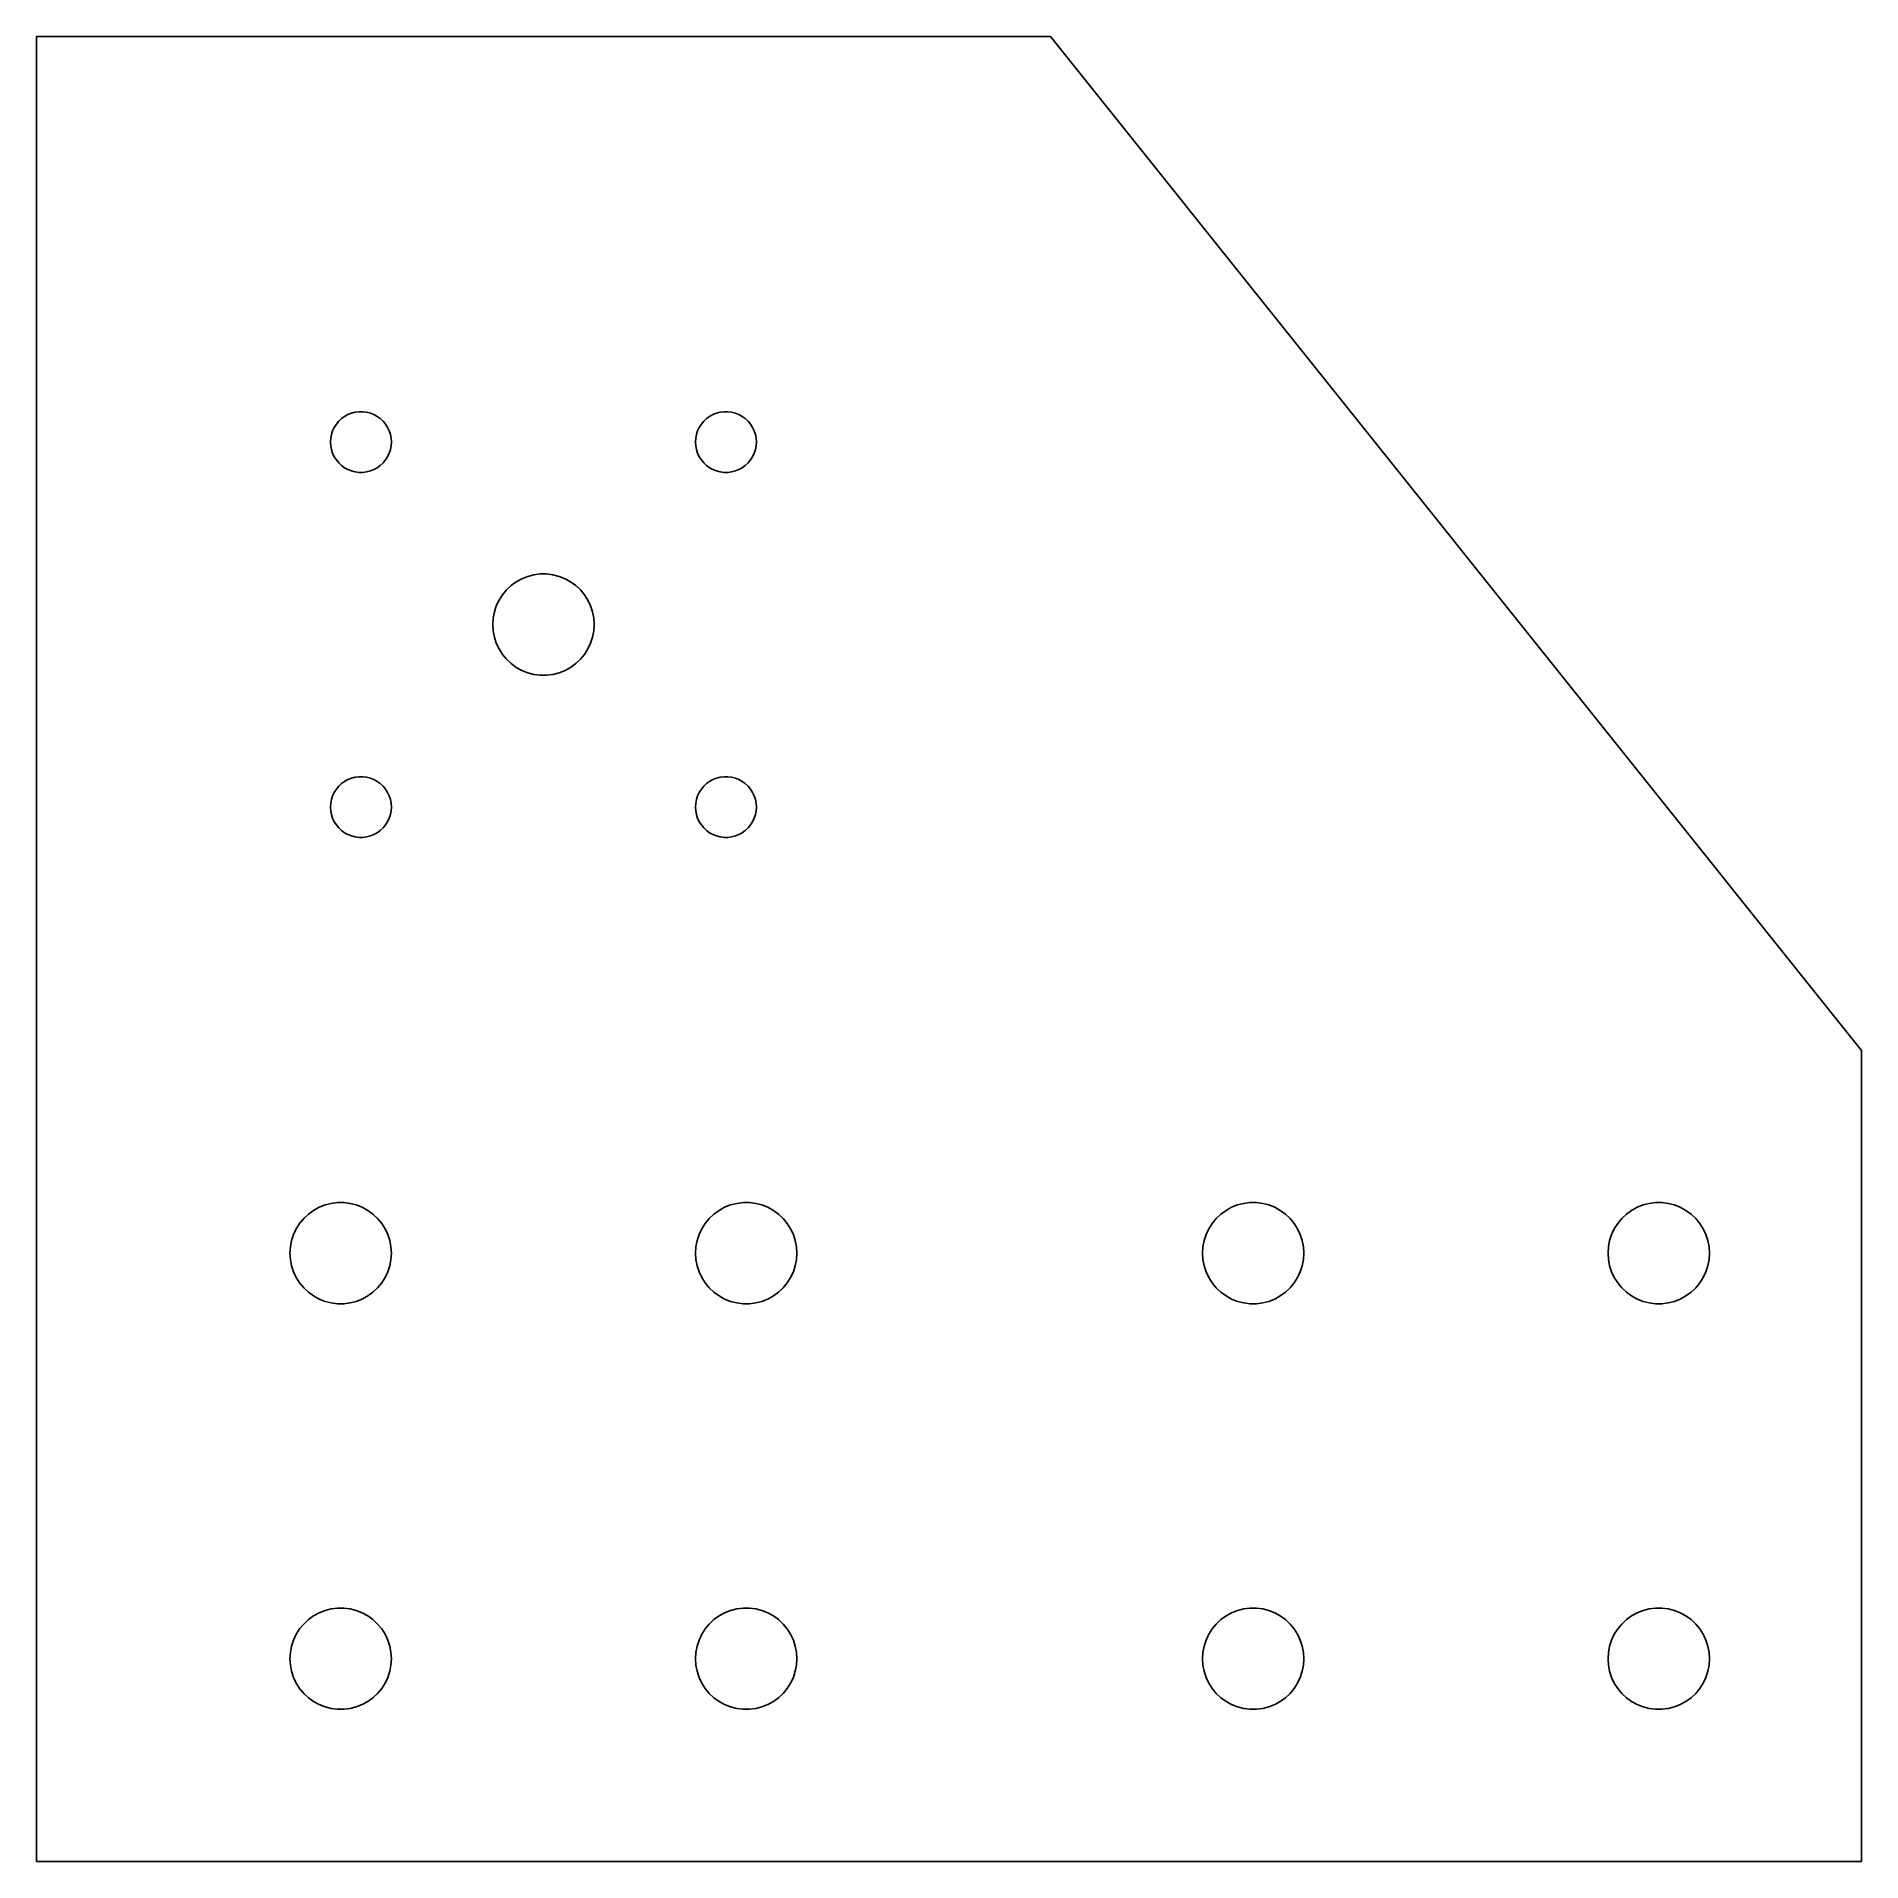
# Model space of a CAD drawing. Header units: metres. Extents: x 0 to 90, y 0 to 90.
import ezdxf

# ---------------------------------------------------------------- set-up
doc = ezdxf.new("R2010")
doc.units = ezdxf.units.M

msp = doc.modelspace()

# ---------------------------------------------------------------- linework, layer by layer
for p, q in [((50, 90), (0, 90)), ((0, 90), (0, 0)), ((90, 40), (50, 90)), ((14.9066, 71.0268), (15.0439, 71.1558)), ((15.0439, 71.1558), (15.1963, 71.2665)), ((15.1963, 71.2665), (15.3613, 71.3572)), ((15.3613, 71.3572), (15.5365, 71.4266)), ((15.5365, 71.4266), (15.7189, 71.4734)), ((15.7189, 71.4734), (15.9058, 71.497)), ((15.9058, 71.497), (16.0942, 71.497)), ((16.0942, 71.497), (16.2811, 71.4734)), ((16.2811, 71.4734), (16.4635, 71.4266)), ((16.4635, 71.4266), (16.6387, 71.3572)), ((16.6387, 71.3572), (16.8037, 71.2665)), ((16.8037, 71.2665), (16.9561, 71.1558)), ((16.9561, 71.1558), (17.0935, 71.0268)), ((32.9065, 71.0268), (33.0439, 71.1558)), ((33.0439, 71.1558), (33.1963, 71.2665)), ((33.1963, 71.2665), (33.3613, 71.3572)), ((33.3613, 71.3572), (33.5365, 71.4266)), ((33.5365, 71.4266), (33.7189, 71.4734)), ((33.7189, 71.4734), (33.9058, 71.497)), ((33.9058, 71.497), (34.0942, 71.497)), ((34.0942, 71.497), (34.2811, 71.4734)), ((34.2811, 71.4734), (34.4635, 71.4266)), ((34.4635, 71.4266), (34.6387, 71.3572)), ((34.6387, 71.3572), (34.8037, 71.2665)), ((34.8037, 71.2665), (34.9561, 71.1558)), ((34.9561, 71.1558), (35.0934, 71.0268)), ((14.5118, 70.188), (14.5471, 70.373)), ((14.5471, 70.373), (14.6053, 70.5522)), ((14.6053, 70.5522), (14.6855, 70.7226)), ((14.6855, 70.7226), (14.7865, 70.8817)), ((14.7865, 70.8817), (14.9066, 71.0268)), ((17.0935, 71.0268), (17.2135, 70.8817)), ((17.2135, 70.8817), (17.3145, 70.7226)), ((17.3145, 70.7226), (17.3947, 70.5522)), ((17.3947, 70.5522), (17.4529, 70.373)), ((17.4529, 70.373), (17.4882, 70.188)), ((32.5118, 70.188), (32.5471, 70.373)), ((32.5471, 70.373), (32.6053, 70.5522)), ((32.6053, 70.5522), (32.6855, 70.7226)), ((32.6855, 70.7226), (32.7865, 70.8817)), ((32.7865, 70.8817), (32.9065, 71.0268)), ((35.0934, 71.0268), (35.2135, 70.8817)), ((35.2135, 70.8817), (35.3145, 70.7226)), ((35.3145, 70.7226), (35.3947, 70.5522)), ((35.3947, 70.5522), (35.4529, 70.373)), ((35.4529, 70.373), (35.4882, 70.188)), ((14.5, 70), (14.5118, 70.188)), ((14.5118, 69.812), (14.5, 70)), ((14.5471, 69.627), (14.5118, 69.812)), ((14.6053, 69.4478), (14.5471, 69.627)), ((14.6855, 69.2774), (14.6053, 69.4478)), ((17.3947, 69.4478), (17.3145, 69.2774)), ((17.4529, 69.627), (17.3947, 69.4478)), ((17.4882, 69.812), (17.4529, 69.627)), ((17.4882, 70.188), (17.5, 70)), ((17.5, 70), (17.4882, 69.812)), ((32.5, 70), (32.5118, 70.188)), ((32.5118, 69.812), (32.5, 70)), ((32.5471, 69.627), (32.5118, 69.812)), ((32.6053, 69.4478), (32.5471, 69.627)), ((32.6855, 69.2774), (32.6053, 69.4478)), ((35.3947, 69.4478), (35.3145, 69.2774)), ((35.4529, 69.627), (35.3947, 69.4478)), ((35.4882, 69.812), (35.4529, 69.627)), ((35.4882, 70.188), (35.5, 70)), ((35.5, 70), (35.4882, 69.812)), ((14.7865, 69.1183), (14.6855, 69.2774)), ((14.9066, 68.9732), (14.7865, 69.1183)), ((15.0439, 68.8442), (14.9066, 68.9732)), ((15.1963, 68.7335), (15.0439, 68.8442)), ((15.3613, 68.6427), (15.1963, 68.7335)), ((15.5365, 68.5734), (15.3613, 68.6427)), ((15.7189, 68.5266), (15.5365, 68.5734)), ((15.9058, 68.5029), (15.7189, 68.5266)), ((16.0942, 68.5029), (15.9058, 68.5029)), ((16.2811, 68.5266), (16.0942, 68.5029)), ((16.4635, 68.5734), (16.2811, 68.5266)), ((16.6387, 68.6427), (16.4635, 68.5734)), ((16.8037, 68.7335), (16.6387, 68.6427)), ((16.9561, 68.8442), (16.8037, 68.7335)), ((17.0935, 68.9732), (16.9561, 68.8442)), ((17.2135, 69.1183), (17.0935, 68.9732)), ((17.3145, 69.2774), (17.2135, 69.1183)), ((32.7865, 69.1183), (32.6855, 69.2774)), ((32.9065, 68.9732), (32.7865, 69.1183)), ((33.0439, 68.8442), (32.9065, 68.9732)), ((33.1963, 68.7335), (33.0439, 68.8442)), ((33.3613, 68.6427), (33.1963, 68.7335)), ((33.5365, 68.5734), (33.3613, 68.6427)), ((33.7189, 68.5266), (33.5365, 68.5734)), ((33.9058, 68.5029), (33.7189, 68.5266)), ((34.0942, 68.5029), (33.9058, 68.5029)), ((34.2811, 68.5266), (34.0942, 68.5029)), ((34.4635, 68.5734), (34.2811, 68.5266)), ((34.6387, 68.6427), (34.4635, 68.5734)), ((34.8037, 68.7335), (34.6387, 68.6427)), ((34.9561, 68.8442), (34.8037, 68.7335)), ((35.0934, 68.9732), (34.9561, 68.8442)), ((35.2135, 69.1183), (35.0934, 68.9732)), ((35.3145, 69.2774), (35.2135, 69.1183)), ((23.4064, 62.9263), (23.6604, 63.1108)), ((23.6604, 63.1108), (23.9356, 63.2621)), ((23.9356, 63.2621), (24.2275, 63.3776)), ((24.2275, 63.3776), (24.5316, 63.4557)), ((24.5316, 63.4557), (24.843, 63.4951)), ((24.843, 63.4951), (25.157, 63.4951)), ((25.157, 63.4951), (25.4684, 63.4557)), ((25.4684, 63.4557), (25.7725, 63.3776)), ((25.7725, 63.3776), (26.0644, 63.2621)), ((26.0644, 63.2621), (26.3396, 63.1108)), ((26.3396, 63.1108), (26.5936, 62.9263)), ((22.6756, 61.9203), (22.8092, 62.2044)), ((22.8092, 62.2044), (22.9775, 62.4695)), ((22.9775, 62.4695), (23.1776, 62.7114)), ((23.1776, 62.7114), (23.4064, 62.9263)), ((26.5936, 62.9263), (26.8224, 62.7114)), ((26.8224, 62.7114), (27.0225, 62.4695)), ((27.0225, 62.4695), (27.1908, 62.2044)), ((27.1908, 62.2044), (27.3244, 61.9203)), ((22.5, 61), (22.5197, 61.3133)), ((22.5197, 61.3133), (22.5786, 61.6217)), ((22.5786, 61.6217), (22.6756, 61.9203)), ((27.3244, 61.9203), (27.4214, 61.6217)), ((27.4214, 61.6217), (27.4803, 61.3133)), ((27.4803, 61.3133), (27.5, 61)), ((22.5197, 60.6867), (22.5, 61)), ((22.5786, 60.3783), (22.5197, 60.6867)), ((22.6756, 60.0797), (22.5786, 60.3783)), ((27.4214, 60.3783), (27.3244, 60.0797)), ((27.4803, 60.6867), (27.4214, 60.3783)), ((27.5, 61), (27.4803, 60.6867)), ((22.8092, 59.7956), (22.6756, 60.0797)), ((22.9775, 59.5305), (22.8092, 59.7956)), ((23.1776, 59.2886), (22.9775, 59.5305)), ((27.0225, 59.5305), (26.8224, 59.2886)), ((27.1908, 59.7956), (27.0225, 59.5305)), ((27.3244, 60.0797), (27.1908, 59.7956)), ((23.4064, 59.0737), (23.1776, 59.2886)), ((23.6604, 58.8892), (23.4064, 59.0737)), ((23.9356, 58.7379), (23.6604, 58.8892)), ((24.2275, 58.6224), (23.9356, 58.7379)), ((24.5316, 58.5443), (24.2275, 58.6224)), ((24.843, 58.5049), (24.5316, 58.5443)), ((25.157, 58.5049), (24.843, 58.5049)), ((25.4684, 58.5443), (25.157, 58.5049)), ((25.7725, 58.6224), (25.4684, 58.5443)), ((26.0644, 58.7379), (25.7725, 58.6224)), ((26.3396, 58.8892), (26.0644, 58.7379)), ((26.5936, 59.0737), (26.3396, 58.8892)), ((26.8224, 59.2886), (26.5936, 59.0737)), ((14.9066, 53.0268), (15.0439, 53.1558)), ((15.0439, 53.1558), (15.1963, 53.2665)), ((15.1963, 53.2665), (15.3613, 53.3573)), ((15.3613, 53.3573), (15.5365, 53.4266)), ((15.5365, 53.4266), (15.7189, 53.4734)), ((15.7189, 53.4734), (15.9058, 53.4971)), ((15.9058, 53.4971), (16.0942, 53.4971)), ((16.0942, 53.4971), (16.2811, 53.4734)), ((16.2811, 53.4734), (16.4635, 53.4266)), ((16.4635, 53.4266), (16.6387, 53.3573)), ((16.6387, 53.3573), (16.8037, 53.2665)), ((16.8037, 53.2665), (16.9561, 53.1558)), ((16.9561, 53.1558), (17.0935, 53.0268)), ((32.9065, 53.0268), (33.0439, 53.1558)), ((33.0439, 53.1558), (33.1963, 53.2665)), ((33.1963, 53.2665), (33.3613, 53.3573)), ((33.3613, 53.3573), (33.5365, 53.4266)), ((33.5365, 53.4266), (33.7189, 53.4734)), ((33.7189, 53.4734), (33.9058, 53.4971)), ((33.9058, 53.4971), (34.0942, 53.4971)), ((34.0942, 53.4971), (34.2811, 53.4734)), ((34.2811, 53.4734), (34.4635, 53.4266)), ((34.4635, 53.4266), (34.6387, 53.3573)), ((34.6387, 53.3573), (34.8037, 53.2665)), ((34.8037, 53.2665), (34.9561, 53.1558)), ((34.9561, 53.1558), (35.0934, 53.0268)), ((14.5118, 52.188), (14.5471, 52.373)), ((14.5471, 52.373), (14.6053, 52.5522)), ((14.6053, 52.5522), (14.6855, 52.7226)), ((14.6855, 52.7226), (14.7865, 52.8817)), ((14.7865, 52.8817), (14.9066, 53.0268)), ((17.0935, 53.0268), (17.2135, 52.8817)), ((17.2135, 52.8817), (17.3145, 52.7226)), ((17.3145, 52.7226), (17.3947, 52.5522)), ((17.3947, 52.5522), (17.4529, 52.373)), ((17.4529, 52.373), (17.4882, 52.188)), ((32.5118, 52.188), (32.5471, 52.373)), ((32.5471, 52.373), (32.6053, 52.5522)), ((32.6053, 52.5522), (32.6855, 52.7226)), ((32.6855, 52.7226), (32.7865, 52.8817)), ((32.7865, 52.8817), (32.9065, 53.0268)), ((35.0934, 53.0268), (35.2135, 52.8817)), ((35.2135, 52.8817), (35.3145, 52.7226)), ((35.3145, 52.7226), (35.3947, 52.5522)), ((35.3947, 52.5522), (35.4529, 52.373)), ((35.4529, 52.373), (35.4882, 52.188)), ((14.5, 52), (14.5118, 52.188)), ((14.5118, 51.812), (14.5, 52)), ((14.5471, 51.627), (14.5118, 51.812)), ((14.6053, 51.4478), (14.5471, 51.627)), ((14.6855, 51.2774), (14.6053, 51.4478)), ((17.3947, 51.4478), (17.3145, 51.2774)), ((17.4529, 51.627), (17.3947, 51.4478)), ((17.4882, 51.812), (17.4529, 51.627)), ((17.4882, 52.188), (17.5, 52)), ((17.5, 52), (17.4882, 51.812)), ((32.5, 52), (32.5118, 52.188)), ((32.5118, 51.812), (32.5, 52)), ((32.5471, 51.627), (32.5118, 51.812)), ((32.6053, 51.4478), (32.5471, 51.627)), ((32.6855, 51.2774), (32.6053, 51.4478)), ((35.3947, 51.4478), (35.3145, 51.2774)), ((35.4529, 51.627), (35.3947, 51.4478)), ((35.4882, 51.812), (35.4529, 51.627)), ((35.4882, 52.188), (35.5, 52)), ((35.5, 52), (35.4882, 51.812)), ((14.7865, 51.1183), (14.6855, 51.2774)), ((14.9066, 50.9732), (14.7865, 51.1183)), ((15.0439, 50.8442), (14.9066, 50.9732)), ((15.1963, 50.7335), (15.0439, 50.8442)), ((15.3613, 50.6428), (15.1963, 50.7335)), ((15.5365, 50.5734), (15.3613, 50.6428)), ((15.7189, 50.5266), (15.5365, 50.5734)), ((15.9058, 50.503), (15.7189, 50.5266)), ((16.0942, 50.503), (15.9058, 50.503)), ((16.2811, 50.5266), (16.0942, 50.503)), ((16.4635, 50.5734), (16.2811, 50.5266)), ((16.6387, 50.6428), (16.4635, 50.5734)), ((16.8037, 50.7335), (16.6387, 50.6428)), ((16.9561, 50.8442), (16.8037, 50.7335)), ((17.0935, 50.9732), (16.9561, 50.8442)), ((17.2135, 51.1183), (17.0935, 50.9732)), ((17.3145, 51.2774), (17.2135, 51.1183)), ((32.7865, 51.1183), (32.6855, 51.2774)), ((32.9065, 50.9732), (32.7865, 51.1183)), ((33.0439, 50.8442), (32.9065, 50.9732)), ((33.1963, 50.7335), (33.0439, 50.8442)), ((33.3613, 50.6428), (33.1963, 50.7335)), ((33.5365, 50.5734), (33.3613, 50.6428)), ((33.7189, 50.5266), (33.5365, 50.5734)), ((33.9058, 50.503), (33.7189, 50.5266)), ((34.0942, 50.503), (33.9058, 50.503)), ((34.2811, 50.5266), (34.0942, 50.503)), ((34.4635, 50.5734), (34.2811, 50.5266)), ((34.6387, 50.6428), (34.4635, 50.5734)), ((34.8037, 50.7335), (34.6387, 50.6428)), ((34.9561, 50.8442), (34.8037, 50.7335)), ((35.0934, 50.9732), (34.9561, 50.8442)), ((35.2135, 51.1183), (35.0934, 50.9732)), ((35.3145, 51.2774), (35.2135, 51.1183)), ((90, 0), (90, 40)), ((14.2275, 32.3776), (14.5316, 32.4557)), ((14.5316, 32.4557), (14.843, 32.4951)), ((14.843, 32.4951), (15.157, 32.4951)), ((15.157, 32.4951), (15.4685, 32.4557)), ((15.4685, 32.4557), (15.7726, 32.3776)), ((34.2274, 32.3776), (34.5315, 32.4557)), ((34.5315, 32.4557), (34.843, 32.4951)), ((34.843, 32.4951), (35.157, 32.4951)), ((35.157, 32.4951), (35.4684, 32.4557)), ((35.4684, 32.4557), (35.7725, 32.3776)), ((59.2275, 32.3776), (59.5316, 32.4557)), ((59.5316, 32.4557), (59.843, 32.4951)), ((59.843, 32.4951), (60.157, 32.4951)), ((60.157, 32.4951), (60.4685, 32.4557)), ((60.4685, 32.4557), (60.7726, 32.3776)), ((79.2274, 32.3776), (79.5315, 32.4557)), ((79.5315, 32.4557), (79.843, 32.4951)), ((79.843, 32.4951), (80.157, 32.4951)), ((80.157, 32.4951), (80.4684, 32.4557)), ((80.4684, 32.4557), (80.7725, 32.3776)), ((12.9775, 31.4695), (13.1776, 31.7114)), ((13.1776, 31.7114), (13.4064, 31.9263)), ((13.4064, 31.9263), (13.6604, 32.1108)), ((13.6604, 32.1108), (13.9356, 32.2621)), ((13.9356, 32.2621), (14.2275, 32.3776)), ((15.7726, 32.3776), (16.0645, 32.2621)), ((16.0645, 32.2621), (16.3396, 32.1108)), ((16.3396, 32.1108), (16.5936, 31.9263)), ((16.5936, 31.9263), (16.8224, 31.7114)), ((16.8224, 31.7114), (17.0226, 31.4695)), ((32.9774, 31.4695), (33.1776, 31.7114)), ((33.1776, 31.7114), (33.4064, 31.9263)), ((33.4064, 31.9263), (33.6604, 32.1108)), ((33.6604, 32.1108), (33.9355, 32.2621)), ((33.9355, 32.2621), (34.2274, 32.3776)), ((35.7725, 32.3776), (36.0644, 32.2621)), ((36.0644, 32.2621), (36.3396, 32.1108)), ((36.3396, 32.1108), (36.5936, 31.9263)), ((36.5936, 31.9263), (36.8224, 31.7114)), ((36.8224, 31.7114), (37.0225, 31.4695)), ((57.9775, 31.4695), (58.1776, 31.7114)), ((58.1776, 31.7114), (58.4064, 31.9263)), ((58.4064, 31.9263), (58.6604, 32.1108)), ((58.6604, 32.1108), (58.9356, 32.2621)), ((58.9356, 32.2621), (59.2275, 32.3776)), ((60.7726, 32.3776), (61.0645, 32.2621)), ((61.0645, 32.2621), (61.3396, 32.1108)), ((61.3396, 32.1108), (61.5936, 31.9263)), ((61.5936, 31.9263), (61.8224, 31.7114)), ((61.8224, 31.7114), (62.0226, 31.4695)), ((77.9774, 31.4695), (78.1776, 31.7114)), ((78.1776, 31.7114), (78.4064, 31.9263)), ((78.4064, 31.9263), (78.6604, 32.1108)), ((78.6604, 32.1108), (78.9355, 32.2621)), ((78.9355, 32.2621), (79.2274, 32.3776)), ((80.7725, 32.3776), (81.0644, 32.2621)), ((81.0644, 32.2621), (81.3396, 32.1108)), ((81.3396, 32.1108), (81.5936, 31.9263)), ((81.5936, 31.9263), (81.8224, 31.7114)), ((81.8224, 31.7114), (82.0225, 31.4695)), ((12.5197, 30.3133), (12.5786, 30.6217)), ((12.5786, 30.6217), (12.6756, 30.9203)), ((12.6756, 30.9203), (12.8092, 31.2044)), ((12.8092, 31.2044), (12.9775, 31.4695)), ((17.0226, 31.4695), (17.1908, 31.2044)), ((17.1908, 31.2044), (17.3244, 30.9203)), ((17.3244, 30.9203), (17.4215, 30.6217)), ((17.4215, 30.6217), (17.4803, 30.3133)), ((32.5197, 30.3133), (32.5785, 30.6217)), ((32.5785, 30.6217), (32.6756, 30.9203)), ((32.6756, 30.9203), (32.8092, 31.2044)), ((32.8092, 31.2044), (32.9774, 31.4695)), ((37.0225, 31.4695), (37.1908, 31.2044)), ((37.1908, 31.2044), (37.3244, 30.9203)), ((37.3244, 30.9203), (37.4214, 30.6217)), ((37.4214, 30.6217), (37.4803, 30.3133)), ((57.5197, 30.3133), (57.5786, 30.6217)), ((57.5786, 30.6217), (57.6756, 30.9203)), ((57.6756, 30.9203), (57.8092, 31.2044)), ((57.8092, 31.2044), (57.9775, 31.4695)), ((62.0226, 31.4695), (62.1908, 31.2044)), ((62.1908, 31.2044), (62.3244, 30.9203)), ((62.3244, 30.9203), (62.4215, 30.6217)), ((62.4215, 30.6217), (62.4803, 30.3133)), ((77.5197, 30.3133), (77.5785, 30.6217)), ((77.5785, 30.6217), (77.6756, 30.9203)), ((77.6756, 30.9203), (77.8092, 31.2044)), ((77.8092, 31.2044), (77.9774, 31.4695)), ((82.0225, 31.4695), (82.1908, 31.2044)), ((82.1908, 31.2044), (82.3244, 30.9203)), ((82.3244, 30.9203), (82.4214, 30.6217)), ((82.4214, 30.6217), (82.4803, 30.3133)), ((12.5, 30), (12.5197, 30.3133)), ((12.5197, 29.6867), (12.5, 30)), ((17.4803, 30.3133), (17.5, 30)), ((17.5, 30), (17.4803, 29.6867)), ((32.5, 30), (32.5197, 30.3133)), ((32.5197, 29.6867), (32.5, 30)), ((37.4803, 30.3133), (37.5, 30)), ((37.5, 30), (37.4803, 29.6867)), ((57.5, 30), (57.5197, 30.3133)), ((57.5197, 29.6867), (57.5, 30)), ((62.4803, 30.3133), (62.5, 30)), ((62.5, 30), (62.4803, 29.6867)), ((77.5, 30), (77.5197, 30.3133)), ((77.5197, 29.6867), (77.5, 30)), ((82.4803, 30.3133), (82.5, 30)), ((82.5, 30), (82.4803, 29.6867)), ((12.5786, 29.3783), (12.5197, 29.6867)), ((12.6756, 29.0797), (12.5786, 29.3783)), ((12.8092, 28.7956), (12.6756, 29.0797)), ((17.3244, 29.0797), (17.1908, 28.7956)), ((17.4215, 29.3783), (17.3244, 29.0797)), ((17.4803, 29.6867), (17.4215, 29.3783)), ((32.5785, 29.3783), (32.5197, 29.6867)), ((32.6756, 29.0797), (32.5785, 29.3783)), ((32.8092, 28.7956), (32.6756, 29.0797)), ((37.3244, 29.0797), (37.1908, 28.7956)), ((37.4214, 29.3783), (37.3244, 29.0797)), ((37.4803, 29.6867), (37.4214, 29.3783)), ((57.5786, 29.3783), (57.5197, 29.6867)), ((57.6756, 29.0797), (57.5786, 29.3783)), ((57.8092, 28.7956), (57.6756, 29.0797)), ((62.3244, 29.0797), (62.1908, 28.7956)), ((62.4215, 29.3783), (62.3244, 29.0797)), ((62.4803, 29.6867), (62.4215, 29.3783)), ((77.5785, 29.3783), (77.5197, 29.6867)), ((77.6756, 29.0797), (77.5785, 29.3783)), ((77.8092, 28.7956), (77.6756, 29.0797)), ((82.3244, 29.0797), (82.1908, 28.7956)), ((82.4214, 29.3783), (82.3244, 29.0797)), ((82.4803, 29.6867), (82.4214, 29.3783)), ((12.9775, 28.5305), (12.8092, 28.7956)), ((13.1776, 28.2886), (12.9775, 28.5305)), ((13.4064, 28.0737), (13.1776, 28.2886)), ((13.6604, 27.8892), (13.4064, 28.0737)), ((16.5936, 28.0737), (16.3396, 27.8892)), ((16.8224, 28.2886), (16.5936, 28.0737)), ((17.0226, 28.5305), (16.8224, 28.2886)), ((17.1908, 28.7956), (17.0226, 28.5305)), ((32.9774, 28.5305), (32.8092, 28.7956)), ((33.1776, 28.2886), (32.9774, 28.5305)), ((33.4064, 28.0737), (33.1776, 28.2886)), ((33.6604, 27.8892), (33.4064, 28.0737)), ((36.5936, 28.0737), (36.3396, 27.8892)), ((36.8224, 28.2886), (36.5936, 28.0737)), ((37.0225, 28.5305), (36.8224, 28.2886)), ((37.1908, 28.7956), (37.0225, 28.5305)), ((57.9775, 28.5305), (57.8092, 28.7956)), ((58.1776, 28.2886), (57.9775, 28.5305)), ((58.4064, 28.0737), (58.1776, 28.2886)), ((58.6604, 27.8892), (58.4064, 28.0737)), ((61.5936, 28.0737), (61.3396, 27.8892)), ((61.8224, 28.2886), (61.5936, 28.0737)), ((62.0226, 28.5305), (61.8224, 28.2886)), ((62.1908, 28.7956), (62.0226, 28.5305)), ((77.9774, 28.5305), (77.8092, 28.7956)), ((78.1776, 28.2886), (77.9774, 28.5305)), ((78.4064, 28.0737), (78.1776, 28.2886)), ((78.6604, 27.8892), (78.4064, 28.0737)), ((81.5936, 28.0737), (81.3396, 27.8892)), ((81.8224, 28.2886), (81.5936, 28.0737)), ((82.0225, 28.5305), (81.8224, 28.2886)), ((82.1908, 28.7956), (82.0225, 28.5305)), ((13.9356, 27.7379), (13.6604, 27.8892)), ((14.2275, 27.6223), (13.9356, 27.7379)), ((14.5316, 27.5443), (14.2275, 27.6223)), ((14.843, 27.5049), (14.5316, 27.5443)), ((15.157, 27.5049), (14.843, 27.5049)), ((15.4685, 27.5443), (15.157, 27.5049)), ((15.7726, 27.6223), (15.4685, 27.5443)), ((16.0645, 27.7379), (15.7726, 27.6223)), ((16.3396, 27.8892), (16.0645, 27.7379)), ((33.9355, 27.7379), (33.6604, 27.8892)), ((34.2274, 27.6223), (33.9355, 27.7379)), ((34.5315, 27.5443), (34.2274, 27.6223)), ((34.843, 27.5049), (34.5315, 27.5443)), ((35.157, 27.5049), (34.843, 27.5049)), ((35.4684, 27.5443), (35.157, 27.5049)), ((35.7725, 27.6223), (35.4684, 27.5443)), ((36.0644, 27.7379), (35.7725, 27.6223)), ((36.3396, 27.8892), (36.0644, 27.7379)), ((58.9356, 27.7379), (58.6604, 27.8892)), ((59.2275, 27.6223), (58.9356, 27.7379)), ((59.5316, 27.5443), (59.2275, 27.6223)), ((59.843, 27.5049), (59.5316, 27.5443)), ((60.157, 27.5049), (59.843, 27.5049)), ((60.4685, 27.5443), (60.157, 27.5049)), ((60.7726, 27.6223), (60.4685, 27.5443)), ((61.0645, 27.7379), (60.7726, 27.6223)), ((61.3396, 27.8892), (61.0645, 27.7379)), ((78.9355, 27.7379), (78.6604, 27.8892)), ((79.2274, 27.6223), (78.9355, 27.7379)), ((79.5315, 27.5443), (79.2274, 27.6223)), ((79.843, 27.5049), (79.5315, 27.5443)), ((80.157, 27.5049), (79.843, 27.5049)), ((80.4684, 27.5443), (80.157, 27.5049)), ((80.7725, 27.6223), (80.4684, 27.5443)), ((81.0644, 27.7379), (80.7725, 27.6223)), ((81.3396, 27.8892), (81.0644, 27.7379)), ((12.9775, 11.4695), (13.1776, 11.7114)), ((13.1776, 11.7114), (13.4064, 11.9263)), ((13.4064, 11.9263), (13.6604, 12.1108)), ((13.6604, 12.1108), (13.9356, 12.2621)), ((13.9356, 12.2621), (14.2275, 12.3777)), ((14.2275, 12.3777), (14.5316, 12.4557)), ((14.5316, 12.4557), (14.843, 12.4951)), ((14.843, 12.4951), (15.157, 12.4951)), ((15.157, 12.4951), (15.4685, 12.4557)), ((15.4685, 12.4557), (15.7726, 12.3777)), ((15.7726, 12.3777), (16.0645, 12.2621)), ((16.0645, 12.2621), (16.3396, 12.1108)), ((16.3396, 12.1108), (16.5936, 11.9263)), ((16.5936, 11.9263), (16.8224, 11.7114)), ((16.8224, 11.7114), (17.0226, 11.4695)), ((32.9774, 11.4695), (33.1776, 11.7114)), ((33.1776, 11.7114), (33.4064, 11.9263)), ((33.4064, 11.9263), (33.6604, 12.1108)), ((33.6604, 12.1108), (33.9355, 12.2621)), ((33.9355, 12.2621), (34.2274, 12.3777)), ((34.2274, 12.3777), (34.5315, 12.4557)), ((34.5315, 12.4557), (34.843, 12.4951)), ((34.843, 12.4951), (35.157, 12.4951)), ((35.157, 12.4951), (35.4684, 12.4557)), ((35.4684, 12.4557), (35.7725, 12.3777)), ((35.7725, 12.3777), (36.0644, 12.2621)), ((36.0644, 12.2621), (36.3396, 12.1108)), ((36.3396, 12.1108), (36.5936, 11.9263)), ((36.5936, 11.9263), (36.8224, 11.7114)), ((36.8224, 11.7114), (37.0225, 11.4695)), ((57.9775, 11.4695), (58.1776, 11.7114)), ((58.1776, 11.7114), (58.4064, 11.9263)), ((58.4064, 11.9263), (58.6604, 12.1108)), ((58.6604, 12.1108), (58.9356, 12.2621)), ((58.9356, 12.2621), (59.2275, 12.3777)), ((59.2275, 12.3777), (59.5316, 12.4557)), ((59.5316, 12.4557), (59.843, 12.4951)), ((59.843, 12.4951), (60.157, 12.4951)), ((60.157, 12.4951), (60.4685, 12.4557)), ((60.4685, 12.4557), (60.7726, 12.3777)), ((60.7726, 12.3777), (61.0645, 12.2621)), ((61.0645, 12.2621), (61.3396, 12.1108)), ((61.3396, 12.1108), (61.5936, 11.9263)), ((61.5936, 11.9263), (61.8224, 11.7114)), ((61.8224, 11.7114), (62.0226, 11.4695)), ((77.9774, 11.4695), (78.1776, 11.7114)), ((78.1776, 11.7114), (78.4064, 11.9263)), ((78.4064, 11.9263), (78.6604, 12.1108)), ((78.6604, 12.1108), (78.9355, 12.2621)), ((78.9355, 12.2621), (79.2274, 12.3777)), ((79.2274, 12.3777), (79.5315, 12.4557)), ((79.5315, 12.4557), (79.843, 12.4951)), ((79.843, 12.4951), (80.157, 12.4951)), ((80.157, 12.4951), (80.4684, 12.4557)), ((80.4684, 12.4557), (80.7725, 12.3777)), ((80.7725, 12.3777), (81.0644, 12.2621)), ((81.0644, 12.2621), (81.3396, 12.1108)), ((81.3396, 12.1108), (81.5936, 11.9263)), ((81.5936, 11.9263), (81.8224, 11.7114)), ((81.8224, 11.7114), (82.0225, 11.4695)), ((12.5786, 10.6217), (12.6756, 10.9203)), ((12.6756, 10.9203), (12.8092, 11.2044)), ((12.8092, 11.2044), (12.9775, 11.4695)), ((17.0226, 11.4695), (17.1908, 11.2044)), ((17.1908, 11.2044), (17.3244, 10.9203)), ((17.3244, 10.9203), (17.4215, 10.6217)), ((32.5785, 10.6217), (32.6756, 10.9203)), ((32.6756, 10.9203), (32.8092, 11.2044)), ((32.8092, 11.2044), (32.9774, 11.4695)), ((37.0225, 11.4695), (37.1908, 11.2044)), ((37.1908, 11.2044), (37.3244, 10.9203)), ((37.3244, 10.9203), (37.4214, 10.6217)), ((57.5786, 10.6217), (57.6756, 10.9203)), ((57.6756, 10.9203), (57.8092, 11.2044)), ((57.8092, 11.2044), (57.9775, 11.4695)), ((62.0226, 11.4695), (62.1908, 11.2044)), ((62.1908, 11.2044), (62.3244, 10.9203)), ((62.3244, 10.9203), (62.4215, 10.6217)), ((77.5785, 10.6217), (77.6756, 10.9203)), ((77.6756, 10.9203), (77.8092, 11.2044)), ((77.8092, 11.2044), (77.9774, 11.4695)), ((82.0225, 11.4695), (82.1908, 11.2044)), ((82.1908, 11.2044), (82.3244, 10.9203)), ((82.3244, 10.9203), (82.4214, 10.6217)), ((12.5, 10), (12.5197, 10.3133)), ((12.5197, 9.68668), (12.5, 10)), ((12.5197, 10.3133), (12.5786, 10.6217)), ((17.4215, 10.6217), (17.4803, 10.3133)), ((17.4803, 10.3133), (17.5, 10)), ((17.5, 10), (17.4803, 9.68668)), ((32.5, 10), (32.5197, 10.3133)), ((32.5197, 9.68668), (32.5, 10)), ((32.5197, 10.3133), (32.5785, 10.6217)), ((37.4214, 10.6217), (37.4803, 10.3133)), ((37.4803, 10.3133), (37.5, 10)), ((37.5, 10), (37.4803, 9.68668)), ((57.5, 10), (57.5197, 10.3133)), ((57.5197, 9.68668), (57.5, 10)), ((57.5197, 10.3133), (57.5786, 10.6217)), ((62.4215, 10.6217), (62.4803, 10.3133)), ((62.4803, 10.3133), (62.5, 10)), ((62.5, 10), (62.4803, 9.68668)), ((77.5, 10), (77.5197, 10.3133)), ((77.5197, 9.68668), (77.5, 10)), ((77.5197, 10.3133), (77.5785, 10.6217)), ((82.4214, 10.6217), (82.4803, 10.3133)), ((82.4803, 10.3133), (82.5, 10)), ((82.5, 10), (82.4803, 9.68668)), ((12.5786, 9.37828), (12.5197, 9.68668)), ((12.6756, 9.0797), (12.5786, 9.37828)), ((12.8092, 8.79562), (12.6756, 9.0797)), ((17.3244, 9.0797), (17.1908, 8.79562)), ((17.4215, 9.37828), (17.3244, 9.0797)), ((17.4803, 9.68668), (17.4215, 9.37828)), ((32.5785, 9.37828), (32.5197, 9.68668)), ((32.6756, 9.0797), (32.5785, 9.37828)), ((32.8092, 8.79562), (32.6756, 9.0797)), ((37.3244, 9.0797), (37.1908, 8.79562)), ((37.4214, 9.37828), (37.3244, 9.0797)), ((37.4803, 9.68668), (37.4214, 9.37828)), ((57.5786, 9.37828), (57.5197, 9.68668)), ((57.6756, 9.0797), (57.5786, 9.37828)), ((57.8092, 8.79562), (57.6756, 9.0797)), ((62.3244, 9.0797), (62.1908, 8.79562)), ((62.4215, 9.37828), (62.3244, 9.0797)), ((62.4803, 9.68668), (62.4215, 9.37828)), ((77.5785, 9.37828), (77.5197, 9.68668)), ((77.6756, 9.0797), (77.5785, 9.37828)), ((77.8092, 8.79562), (77.6756, 9.0797)), ((82.3244, 9.0797), (82.1908, 8.79562)), ((82.4214, 9.37828), (82.3244, 9.0797)), ((82.4803, 9.68668), (82.4214, 9.37828)), ((12.9775, 8.53055), (12.8092, 8.79562)), ((13.1776, 8.28864), (12.9775, 8.53055)), ((13.4064, 8.07373), (13.1776, 8.28864)), ((16.8224, 8.28864), (16.5936, 8.07373)), ((17.0226, 8.53055), (16.8224, 8.28864)), ((17.1908, 8.79562), (17.0226, 8.53055)), ((32.9774, 8.53055), (32.8092, 8.79562)), ((33.1776, 8.28864), (32.9774, 8.53055)), ((33.4064, 8.07373), (33.1776, 8.28864)), ((36.8224, 8.28864), (36.5936, 8.07373)), ((37.0225, 8.53055), (36.8224, 8.28864)), ((37.1908, 8.79562), (37.0225, 8.53055)), ((57.9775, 8.53055), (57.8092, 8.79562)), ((58.1776, 8.28864), (57.9775, 8.53055)), ((58.4064, 8.07373), (58.1776, 8.28864)), ((61.8224, 8.28864), (61.5936, 8.07373)), ((62.0226, 8.53055), (61.8224, 8.28864)), ((62.1908, 8.79562), (62.0226, 8.53055)), ((77.9774, 8.53055), (77.8092, 8.79562)), ((78.1776, 8.28864), (77.9774, 8.53055)), ((78.4064, 8.07373), (78.1776, 8.28864)), ((81.8224, 8.28864), (81.5936, 8.07373)), ((82.0225, 8.53055), (81.8224, 8.28864)), ((82.1908, 8.79562), (82.0225, 8.53055)), ((13.6604, 7.88919), (13.4064, 8.07373)), ((13.9356, 7.73795), (13.6604, 7.88919)), ((14.2275, 7.62236), (13.9356, 7.73795)), ((14.5316, 7.5443), (14.2275, 7.62236)), ((14.843, 7.50494), (14.5316, 7.5443)), ((15.157, 7.50494), (14.843, 7.50494)), ((15.4685, 7.5443), (15.157, 7.50494)), ((15.7726, 7.62236), (15.4685, 7.5443)), ((16.0645, 7.73795), (15.7726, 7.62236)), ((16.3396, 7.88919), (16.0645, 7.73795)), ((16.5936, 8.07373), (16.3396, 7.88919)), ((33.6604, 7.88919), (33.4064, 8.07373)), ((33.9355, 7.73795), (33.6604, 7.88919)), ((34.2274, 7.62236), (33.9355, 7.73795)), ((34.5315, 7.5443), (34.2274, 7.62236)), ((34.843, 7.50494), (34.5315, 7.5443)), ((35.157, 7.50494), (34.843, 7.50494)), ((35.4684, 7.5443), (35.157, 7.50494)), ((35.7725, 7.62236), (35.4684, 7.5443)), ((36.0644, 7.73795), (35.7725, 7.62236)), ((36.3396, 7.88919), (36.0644, 7.73795)), ((36.5936, 8.07373), (36.3396, 7.88919)), ((58.6604, 7.88919), (58.4064, 8.07373)), ((58.9356, 7.73795), (58.6604, 7.88919)), ((59.2275, 7.62236), (58.9356, 7.73795)), ((59.5316, 7.5443), (59.2275, 7.62236)), ((59.843, 7.50494), (59.5316, 7.5443)), ((60.157, 7.50494), (59.843, 7.50494)), ((60.4685, 7.5443), (60.157, 7.50494)), ((60.7726, 7.62236), (60.4685, 7.5443)), ((61.0645, 7.73795), (60.7726, 7.62236)), ((61.3396, 7.88919), (61.0645, 7.73795)), ((61.5936, 8.07373), (61.3396, 7.88919)), ((78.6604, 7.88919), (78.4064, 8.07373)), ((78.9355, 7.73795), (78.6604, 7.88919)), ((79.2274, 7.62236), (78.9355, 7.73795)), ((79.5315, 7.5443), (79.2274, 7.62236)), ((79.843, 7.50494), (79.5315, 7.5443)), ((80.157, 7.50494), (79.843, 7.50494)), ((80.4684, 7.5443), (80.157, 7.50494)), ((80.7725, 7.62236), (80.4684, 7.5443)), ((81.0644, 7.73795), (80.7725, 7.62236)), ((81.3396, 7.88919), (81.0644, 7.73795)), ((81.5936, 8.07373), (81.3396, 7.88919)), ((0, 0), (90, 0))]:
    msp.add_line(p, q)

doc.saveas('drawing.dxf')
